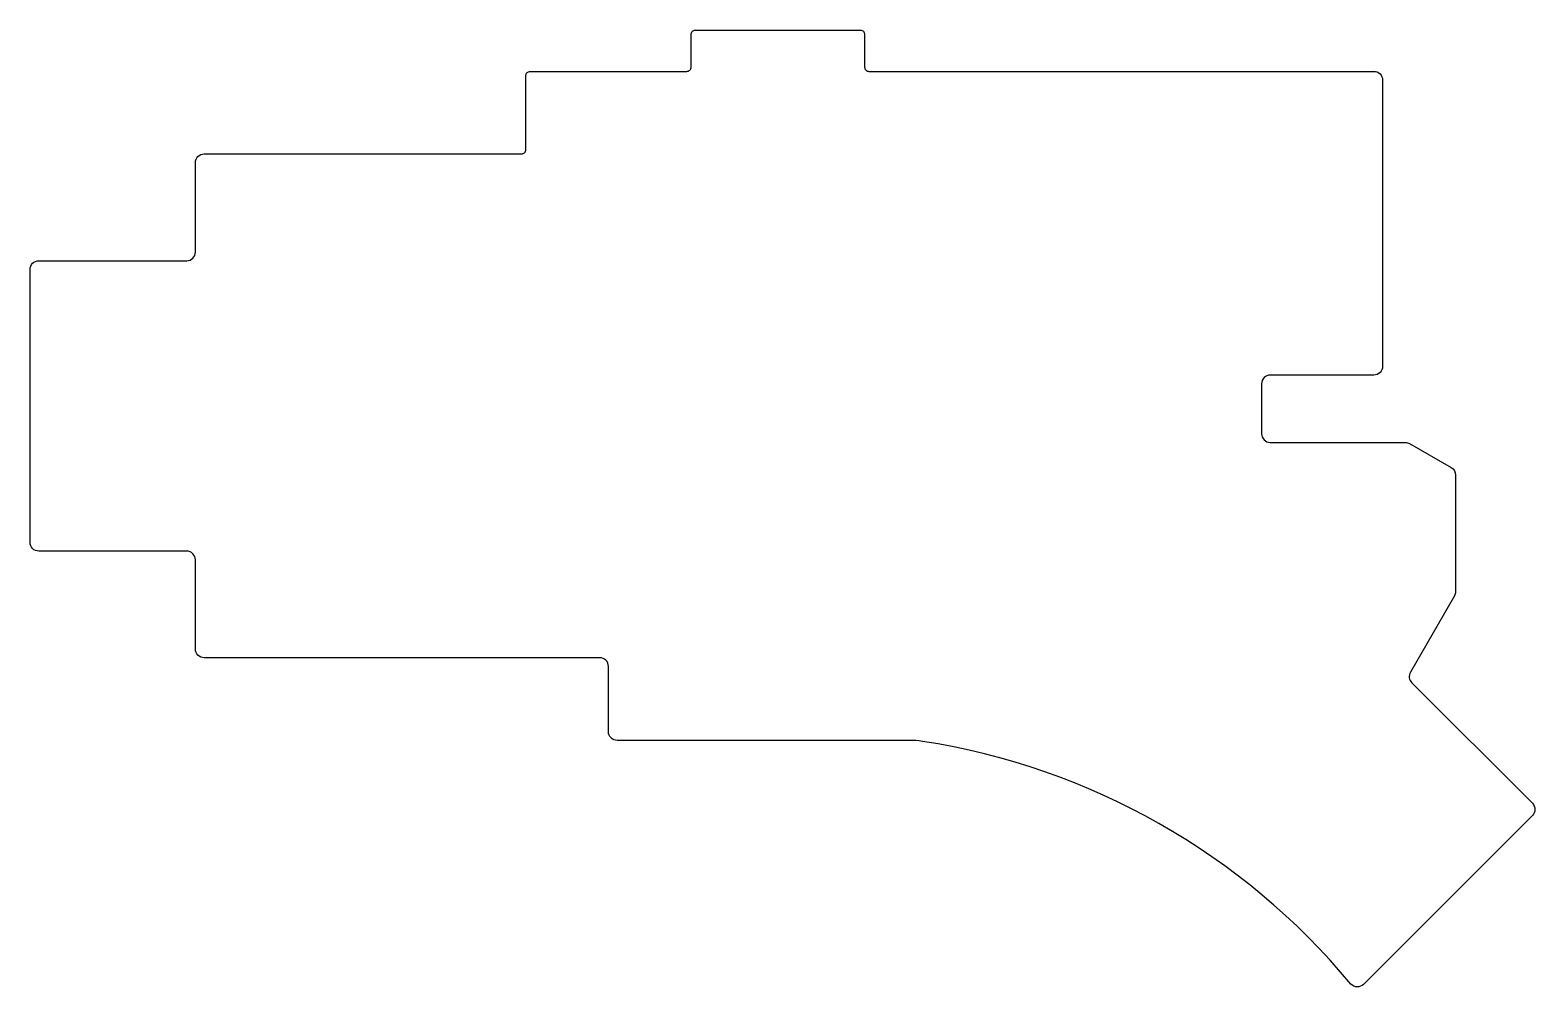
# Model space of a CAD drawing. Header units: millimetres. Extents: x 0 to 173, y 0 to 110.
import ezdxf

# ---------------------------------------------------------------- set-up
doc = ezdxf.new("R2010")
doc.units = ezdxf.units.MM
doc.layers.get('0').update_dxf_attribs({"linetype": 'CONTINUOUS'})

msp = doc.modelspace()

# ---------------------------------------------------------------- linework, layer by layer
msp.add_lwpolyline([(-0.38, 82.32, -0.414214), (0.62, 83.32), (17.67, 83.32, 0.414214), (18.67, 84.32), (18.67, 94.63, -0.414214), (19.67, 95.63), (24.96, 95.63), (56.27, 95.63, 0.414214), (56.77, 96.13), (56.77, 104.65, -0.414214), (57.27, 105.16), (75.32, 105.16, 0.414214), (75.82, 105.65), (75.82, 109.42, -0.414214), (76.32, 109.92), (95.32, 109.92, -0.414214), (95.82, 109.42), (95.82, 105.65, 0.414214), (96.32, 105.16), (114.57, 105.16), (115.37, 105.16), (132.46, 105.16), (153.97, 105.16), (154.53, 105.16, -0.414214), (155.53, 104.16), (155.53, 71.13, -0.414214), (154.53, 70.13), (142.58, 70.13, 0.414214), (141.58, 69.13), (141.58, 63.37, 0.414214), (142.58, 62.37), (158.14, 62.37, -0.131644), (158.64, 62.23), (163.44, 59.46, -0.267958), (163.94, 58.6), (163.94, 45.15, -0.131643), (163.81, 44.65), (158.73, 35.85, 0.339427), (158.89, 34.65), (172.79, 20.74, -0.414219), (172.79, 19.33), (153.31, -0.14, -0.425667), (151.87, -0.12, 0.183409), (102.49, 27.88, 0.038278), (100.97, 28), (67.29, 28, -0.414214), (66.29, 29), (66.29, 36.53, 0.414214), (65.29, 37.53), (19.67, 37.53, -0.414214), (18.67, 38.53), (18.67, 48.82, 0.414214), (17.67, 49.82), (0.62, 49.82, -0.414214), (-0.38, 50.82)], format="xyb", close=True)

doc.saveas('drawing.dxf')
